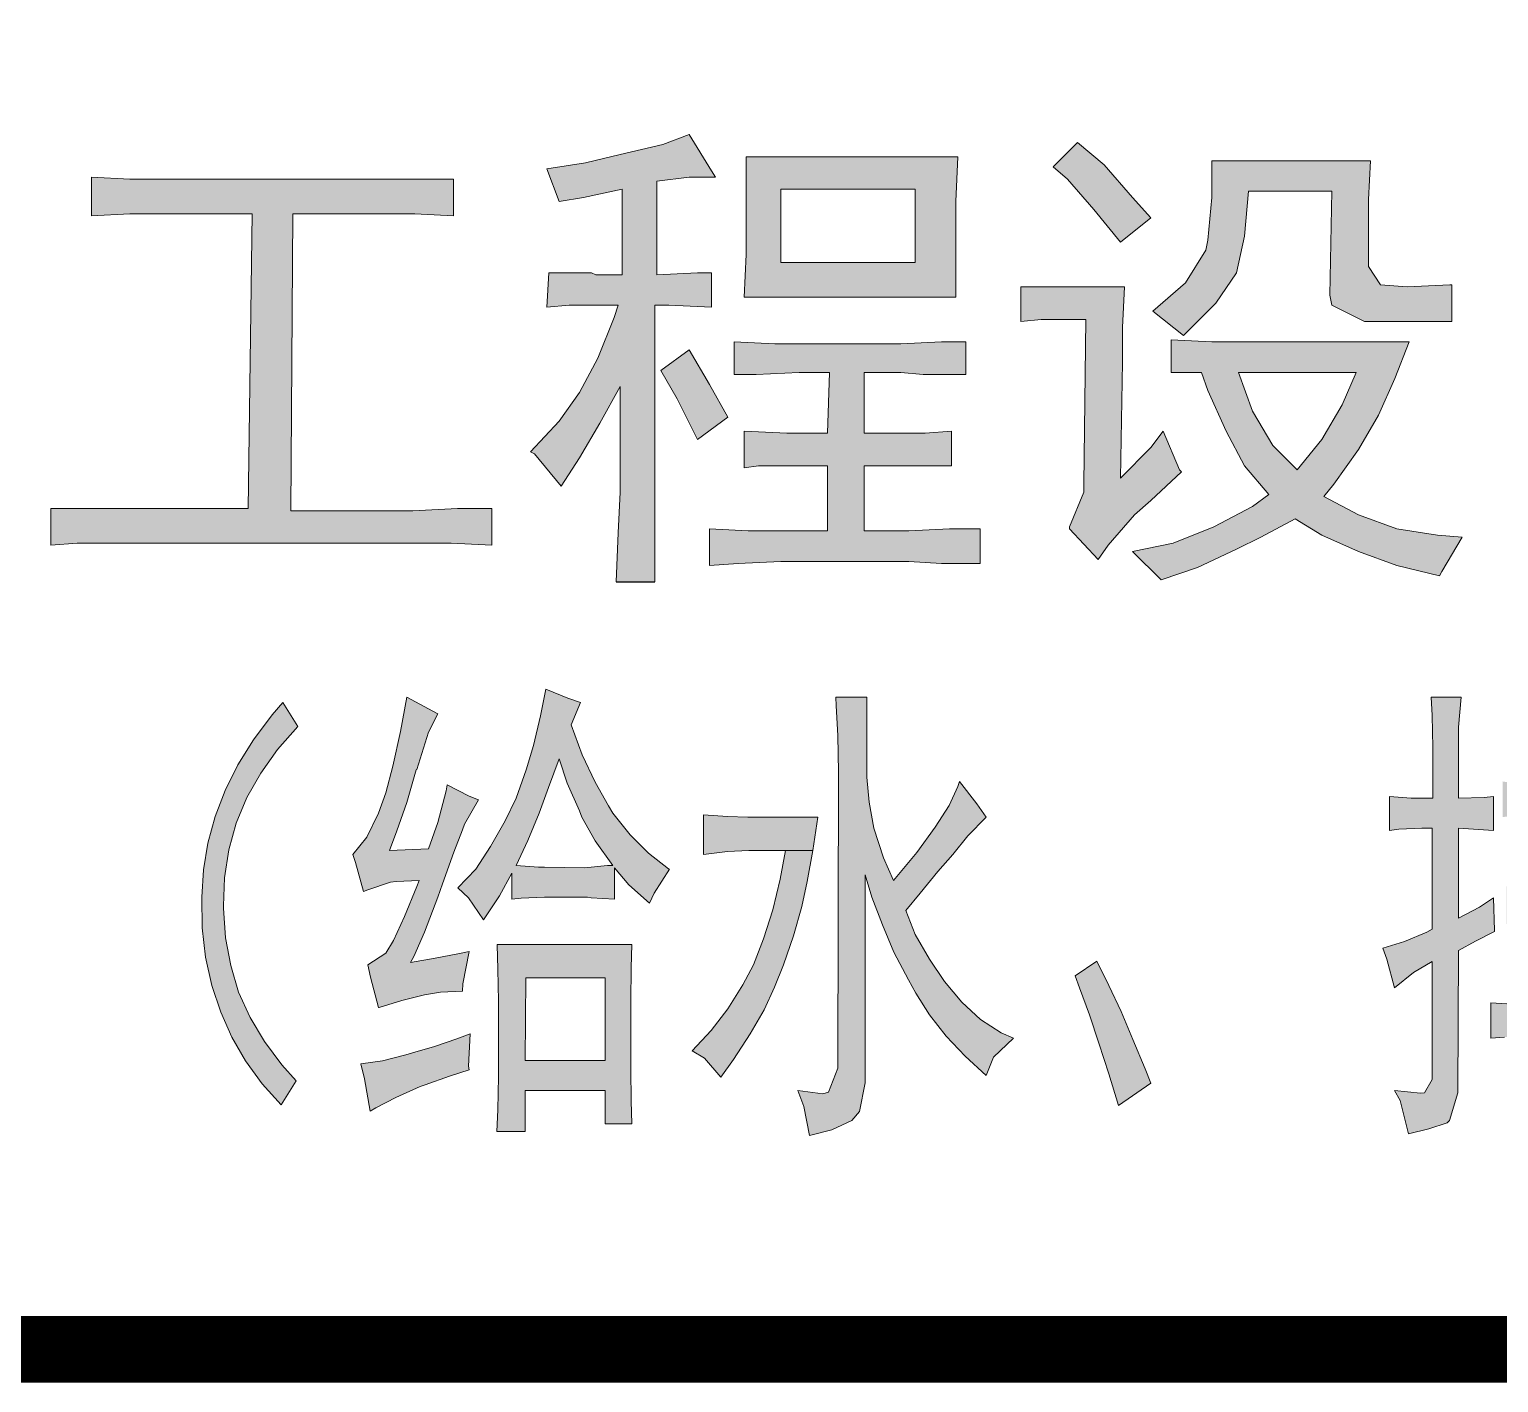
# Model space of a CAD drawing. Extents: x 36524853 to 36525459, y 2743936 to 2747542.
# Drawn here: x 36525161.74 to 36525167.25, y 2745775.31 to 2745780.38 of the extents above; entities that cross this region are included whole.
import ezdxf

# ---------------------------------------------------------------- set-up
doc = ezdxf.new("R2010")
doc.units = 0
doc.header["$LTSCALE"] = 1000
doc.header["$MEASUREMENT"] = 0
for name, color, linetype in [('A0-12 图框-中粗线', 41, 'Continuous'), ('A0-13 图框-细线', 7, 'Continuous'), ('A0-24 图框-填充', 7, 'Continuous')]:
    doc.layers.add(name, color=color, linetype=linetype)

# ---------------------------------------------------------------- blocks, each defined once
blk = doc.blocks.new('LOGO资质4')
at = {"layer": 'A0-24 图框-填充'}
h = blk.add_hatch(color=256, dxfattribs=at)
h.dxf.hatch_style = 1
h.paths.add_polyline_path([(3210.5, 788.7), (3210.5, 805.5), (3210.5, 837.5), (3210.5, 860.4), (3212, 893.9), (3053.4, 893.9), (3053.4, 869.5), (3053.4, 840.6), (3053.4, 820.7), (3051.9, 788.7)])
h.paths.add_polyline_path([(3079.3, 814.6), (3079.3, 869.5), (3180, 869.5), (3180, 814.6)], flags=16)
h.paths.add_polyline_path([(3141.9, 732.3), (3169.3, 732.3), (3186.1, 730.8), (3218.1, 730.8), (3218.1, 755.2), (3199.8, 755.2), (3169.3, 753.7), (3093.1, 753.7), (3074.8, 753.7), (3044.3, 755.2), (3044.3, 730.8), (3061, 730.8), (3093.1, 732.3), (3115.9, 732.3), (3114.4, 686.6), (3094.6, 686.6), (3083.9, 686.6), (3051.9, 688.1), (3051.9, 660.7), (3062.6, 662.2), (3094.6, 662.2), (3114.4, 662.2), (3114.4, 613.4), (3080.9, 613.4), (3054.9, 613.4), (3026, 614.9), (3026, 587.5), (3047.3, 589), (3079.3, 590.5), (3175.4, 590.5), (3199.8, 589), (3228.8, 589), (3228.8, 614.9), (3205.9, 614.9), (3175.4, 613.4), (3141.9, 613.4), (3141.9, 662.2), (3161.7, 662.2), (3172.3, 662.2), (3207.4, 662.2), (3207.4, 688.1), (3187.6, 686.6), (3157.1, 686.6), (3141.9, 686.6)])
h.paths.add_polyline_path([(2984.8, 782.6), (2995.5, 782.6), (3027.5, 781.1), (3027.5, 807), (3016.8, 807), (2986.3, 805.5), (2986.3, 875.6), (3010.7, 878.7), (3030.5, 878.7), (3027.5, 883.3), (3010.7, 910.7), (2990.9, 903.1), (2958.9, 895.5), (2933, 889.4), (2904, 884.8), (2913.1, 860.4), (2931.4, 863.4), (2960.4, 869.5), (2960.4, 805.5), (2940.6, 805.5), (2937.5, 807), (2905.5, 807), (2904, 781.1), (2920.8, 782.6), (2957.4, 782.6), (2954.3, 773.5), (2942.1, 743), (2928.4, 717.1), (2913.1, 695.7), (2891.8, 672.8), (2894.8, 671.3), (2914.7, 646.9), (2928.4, 668.3), (2943.6, 694.2), (2958.9, 721.6), (2958.9, 657.6), (2958.9, 642.4), (2957.4, 611.9), (2955.8, 575.3), (2984.8, 575.3), (2984.8, 601.2), (2984.8, 633.2), (2984.8, 659.1)])
h.paths.add_polyline_path([(3026, 723.2), (3010.7, 749.1), (2989.4, 733.8), (3001.6, 712.5), (3016.8, 682), (3039.7, 698.8)])
h = blk.add_hatch(color=256, dxfattribs=at)
h.dxf.hatch_style = 1
h.paths.add_polyline_path([(3527.6, 700.3), (3539.8, 727.7), (3550.5, 755.2), (3422.4, 755.2), (3402.6, 755.2), (3372.1, 756.7), (3372.1, 732.3), (3394.9, 732.3), (3399.5, 718.6), (3413.2, 688.1), (3427, 662.2), (3445.3, 640.8), (3433.1, 631.7), (3404.1, 616.4), (3373.6, 604.2), (3343.1, 598.1), (3364.5, 576.8), (3391.9, 585.9), (3420.9, 599.7), (3439.2, 608.8), (3465.1, 622.5), (3484.9, 610.3), (3512.4, 598.1), (3541.3, 587.5), (3573.3, 579.8), (3574.9, 582.9), (3590.1, 608.8), (3571.8, 610.3), (3541.3, 614.9), (3512.4, 625.6), (3486.4, 639.3), (3494.1, 648.5), (3512.4, 674.4)])
h.paths.add_polyline_path([(3484.9, 682), (3466.6, 659.1), (3448.3, 677.4), (3433.1, 703.3), (3422.4, 732.3), (3510.8, 732.3), (3500.2, 707.9)], flags=16)
h.paths.add_polyline_path([(3582.5, 797.9), (3581, 797.9), (3548.9, 796.3), (3529.1, 797.9), (3520, 811.6), (3520, 848.2), (3520, 861.9), (3521.5, 890.9), (3402.6, 890.9), (3402.6, 863.4), (3399.5, 831.4), (3398, 823.8), (3382.8, 799.4), (3358.4, 778.1), (3381.2, 759.8), (3405.6, 784.2), (3420.9, 807), (3427, 834.5), (3430, 868), (3492.5, 868), (3491, 790.2), (3492.5, 782.6), (3516.9, 770.4), (3582.5, 770.4)])
h.paths.add_polyline_path([(3343.1, 863.4), (3321.8, 887.8), (3301.9, 904.6), (3283.6, 886.3), (3294.3, 877.2), (3314.1, 854.3), (3334, 829.9), (3356.8, 848.2)])
h.paths.add_polyline_path([(3337, 796.3), (3297.4, 796.3), (3289.7, 796.3), (3259.3, 796.3), (3259.3, 770.4), (3274.5, 772), (3308, 772), (3306.5, 648.5), (3306.5, 642.4), (3295.8, 616.4), (3295.8, 614.9), (3317.2, 592), (3324.8, 602.7), (3344.6, 625.6), (3356.8, 636.3), (3379.7, 657.6), (3378.2, 659.1), (3366, 688.1), (3356.8, 675.9), (3334, 653), (3335.5, 739.9), (3335.5, 765.9)])
h = blk.add_hatch(color=256, dxfattribs=at)
h.dxf.hatch_style = 1
h.paths.add_polyline_path([(2804.9, 604.2), (2832.3, 604.2), (2862.8, 602.7), (2862.8, 630.2), (2836.9, 630.2), (2803.4, 628.6), (2711.9, 628.6), (2713.4, 851.2), (2771.3, 851.2), (2804.9, 851.2), (2833.9, 849.7), (2833.9, 877.2), (2804.9, 877.2), (2772.9, 877.2), (2626.5, 877.2), (2625, 877.2), (2591.4, 877.2), (2562.5, 878.7), (2562.5, 849.7), (2591.4, 851.2), (2626.5, 851.2), (2682.9, 851.2), (2679.9, 630.2), (2586.9, 630.2), (2560.9, 630.2), (2532, 630.2), (2532, 602.7), (2551.8, 604.2), (2585.3, 604.2)])
h = blk.add_hatch(color=256, dxfattribs=at)
h.dxf.hatch_style = 1
h.paths.add_polyline_path([(2672.7, 267.7), (2666.9, 287.7), (2663.1, 308.5), (2661.5, 330.6), (2661.5, 332.3), (2662.3, 353.5), (2665.6, 374.3), (2671, 394.3), (2679, 413.5), (2689.4, 431.8), (2701.9, 449.7), (2717.3, 466.8), (2706, 484.7), (2698.1, 475.6), (2684, 456.8), (2672.3, 438.1), (2662.7, 418.9), (2655.2, 399.3), (2649.8, 379.3), (2646.5, 359.3), (2645.2, 338.9), (2645.6, 316), (2648.1, 294), (2652.7, 272.7), (2659.4, 252.7), (2667.7, 234), (2678.1, 216.1), (2690.6, 199), (2704.8, 183.2), (2716, 201.1), (2705.2, 213.1), (2692.3, 230.6), (2681.5, 248.6)])
h = blk.add_hatch(color=256, dxfattribs=at)
h.dxf.hatch_style = 1
h.paths.add_polyline_path([(2822.2, 338.9), (2825.6, 348.9), (2834.3, 372.7), (2840.6, 389.3), (2842.2, 393.5), (2852.7, 411.8), (2845.6, 414.7), (2829.3, 423.1), (2828.5, 418.5), (2822.2, 394.8), (2815.2, 375.2), (2786, 373.9), (2791.4, 388.5), (2798.9, 409.8), (2806, 434.3), (2806.4, 434.7), (2815.2, 462.6), (2822.2, 476.4), (2815.2, 480.1), (2798.9, 488.9), (2794.3, 463.1), (2788.5, 437.2), (2783.1, 417.2), (2777.7, 401.8), (2768.9, 383.9), (2758.5, 371), (2760.6, 364.8), (2766.4, 343.1), (2769.8, 344.4), (2786.8, 350.2), (2791, 350.6), (2808.1, 351.4), (2806.4, 346.9), (2797.3, 324.4), (2788.9, 306.5), (2783.1, 296.9), (2769.8, 288.1), (2771.8, 279), (2777.7, 256.1), (2778.1, 256.1), (2795.2, 261.5), (2812.3, 265.6), (2824.3, 267.7), (2840.6, 268.5), (2841, 274), (2845.6, 298.1), (2837.2, 296.5), (2820.2, 293.1), (2801.8, 289.8), (2804.3, 294.4), (2812.3, 312.7)])
h.paths.add_polyline_path([(2846.4, 236.5), (2836.4, 232.7), (2819.7, 226.9), (2803.1, 222.3), (2798.1, 220.6), (2780.6, 216.1), (2764.4, 214), (2767.3, 202.7), (2771.4, 178.6), (2775.6, 181.1), (2790.6, 188.6), (2808.9, 196.9), (2812.7, 198.2), (2831, 204.8), (2845.6, 209.4), (2845.2, 212.3)])
h = blk.add_hatch(color=256, dxfattribs=at)
h.dxf.hatch_style = 1
h.paths.add_polyline_path([(2954.7, 361), (2965.5, 348.1), (2980.9, 334.4), (2984.3, 341.9), (2995.9, 359.8), (2995.1, 360.2), (2980.1, 371.8), (2966.4, 385.6), (2953.5, 401.8), (2950.1, 407.3), (2940.1, 425.2), (2930.5, 445.6), (2922.2, 468.1), (2929.3, 484.7), (2919.7, 488.1), (2903.1, 494.7), (2899.3, 474.7), (2893.9, 452.7), (2888.5, 434.3), (2881, 413.1), (2872.6, 396), (2861.8, 376.8), (2850.6, 359.8), (2837.2, 346), (2845.2, 338.5), (2856.4, 321.9), (2868.5, 339.8), (2877.6, 356.9), (2877.6, 337.3), (2884.7, 338.1), (2902.2, 338.9), (2934.3, 338.9), (2937.2, 338.5), (2954.7, 337.3)])
h.paths.add_polyline_path([(2902.2, 361.4), (2897.6, 361.4), (2881, 362.7), (2889.7, 381.4), (2898.1, 401.8), (2905.1, 421), (2913.1, 442.7), (2919.3, 424.3), (2928.5, 403.5), (2930.1, 398.9), (2940.1, 381), (2953.5, 362.7), (2949.3, 362.7), (2932.2, 361)], flags=16)
h = blk.add_hatch(color=256, dxfattribs=at)
h.dxf.hatch_style = 1
h.paths.add_polyline_path([(3142.6, 355.6), (3147.6, 338.9), (3155.5, 318.1), (3164.2, 297.7), (3175.1, 276.9), (3180.5, 266.9), (3190.9, 250.6), (3203.4, 234.8), (3217.5, 219.8), (3233.4, 205.2), (3238.8, 219), (3253.8, 233.1), (3244.6, 237.3), (3229.2, 247.3), (3215, 260.2), (3202.1, 275.6), (3190.9, 292.3), (3180.1, 311), (3173, 328.9), (3183.8, 341.9), (3197.1, 358.1), (3208.4, 371), (3219.6, 384.8), (3233.4, 398.9), (3226.3, 408.9), (3213.4, 425.6), (3212.1, 421.8), (3205.5, 407.7), (3195, 391.4), (3181.3, 372.3), (3163.8, 351.4), (3156.3, 368.5), (3149.2, 390.6), (3145.5, 410.2), (3143.8, 428.9), (3143.8, 451), (3143.8, 463.9), (3143.8, 488.9), (3120.5, 488.9), (3120.9, 482.2), (3122.2, 460.2), (3122.6, 432.7), (3122.2, 211.1), (3122.2, 210.6), (3115.1, 192.7), (3110.9, 191.5), (3092.2, 194), (3096.7, 181.9), (3100.9, 160.2), (3117.6, 164.4), (3132.6, 171.5), (3138.4, 178.2), (3142.6, 199.8)])
h.paths.add_polyline_path([(2966.8, 239), (2966.8, 261), (2967.2, 286), (2967.6, 303.5), (2866.8, 303.5), (2866.8, 303.1), (2867.2, 284.8), (2867.7, 261), (2867.7, 230.6), (2867.7, 204.4), (2867.2, 179.4), (2866.4, 163.2), (2887.6, 163.2), (2887.6, 194), (2947.6, 194), (2947.6, 169), (2967.6, 169), (2967.2, 186.1), (2966.8, 209.8)])
h.paths.add_polyline_path([(2947.6, 216.5), (2887.6, 216.5), (2888.1, 278.5), (2947.6, 278.5)], flags=16)
h.paths.add_polyline_path([(3083, 373.9), (3103.4, 373.9), (3107.2, 398.9), (3054.7, 398.9), (3039.3, 399.3), (3021.4, 400.6), (3021.4, 371), (3039.3, 373.1), (3055.5, 373.9)])
h.paths.add_polyline_path([(3078.8, 352.3), (3073.4, 329.4), (3066.3, 307.7), (3058.8, 288.1), (3050.9, 273.1), (3039.7, 255.2), (3027.2, 239), (3013, 223.6), (3022.2, 218.1), (3034.3, 204), (3043.8, 217.3), (3056.3, 236.5), (3066.8, 254.4), (3074.7, 271.5), (3081.3, 288.1), (3088.8, 309.8), (3095.1, 331.9), (3099.2, 350.6), (3103.4, 373.9), (3083, 373.9)])
h = blk.add_hatch(color=256, dxfattribs=at)
h.dxf.hatch_style = 1
h.paths.add_polyline_path([(3600.3, 306), (3614.5, 313.1), (3614.5, 313.9), (3613.7, 338.5), (3603.2, 331.4), (3587.4, 323.1), (3587.4, 390.6), (3594.9, 390.2), (3613.7, 388.9), (3613.7, 414.3), (3606.6, 413.5), (3587.4, 413.1), (3587.4, 451), (3587.4, 466.4), (3589.5, 488.9), (3567, 488.9), (3567.8, 475.1), (3568.3, 451), (3568.3, 413.1), (3559.9, 413.1), (3552, 413.1), (3535.8, 414.3), (3535.8, 388.9), (3542.8, 389.8), (3559.9, 390.6), (3567.8, 390.6), (3567.8, 314.8), (3563.7, 312.7), (3547, 305.6), (3530.8, 300.6), (3533.7, 292.3), (3539.5, 271), (3553.7, 282.3), (3567.8, 290.6), (3567.8, 202.3), (3562, 192.3), (3559.1, 191.9), (3539.5, 194), (3543.7, 186.5), (3549.9, 161.5), (3565.3, 165.2), (3579.1, 169.8), (3580.8, 171.5), (3587, 192.3), (3587.4, 299)])
h.paths.add_polyline_path([(3679.1, 436.8), (3679.1, 439.7), (3679.5, 466), (3680.3, 487.2), (3659.1, 487.2), (3659.9, 471.4), (3659.9, 442.2), (3659.9, 422.7), (3653.2, 422.7), (3633.7, 423.5), (3620.7, 425.6), (3620.7, 398.9), (3623.2, 399.3), (3638.2, 400.2), (3659.9, 400.2), (3659.9, 345.6), (3657.4, 345.6), (3636.2, 346), (3623.7, 346.9), (3623.7, 318.9), (3624.9, 318.9), (3638.7, 321), (3659.9, 321.4), (3659.9, 258.5), (3641.6, 258.5), (3623.7, 259), (3611.6, 259.8), (3611.6, 233.1), (3622, 234), (3639.1, 234.4), (3659.9, 234.4), (3659.9, 213.6), (3659.9, 212.7), (3659.5, 191.5), (3659.1, 164.4), (3679.1, 164.4)])
h.paths.add_polyline_path([(3761.9, 346.9), (3759.9, 346.4), (3744.9, 345.6), (3724.9, 345.6), (3724.9, 400.2), (3744.9, 400.2), (3749.4, 400.2), (3768.2, 398.9), (3768.2, 425.6), (3761.1, 424.3), (3744.5, 423.1), (3724.9, 422.7), (3724.9, 439.7), (3724.9, 464.3), (3725.7, 486), (3704.5, 486), (3705.3, 467.2), (3705.7, 439.7), (3705.3, 164.4), (3725.7, 164.4), (3725.7, 166.1), (3724.9, 196.1), (3724.5, 213.6), (3724.5, 234.4), (3739.5, 234.4), (3757.8, 234), (3770.3, 233.1), (3770.3, 259.8), (3761.5, 259), (3744.9, 258.5), (3724.5, 258.5), (3724.5, 321.4), (3728.2, 321.4), (3747.4, 321), (3761.9, 320.2)])
h = blk.add_hatch(color=256, dxfattribs=at)
h.dxf.hatch_style = 1
h.paths.add_polyline_path([(3343.3, 232.3), (3334.6, 253.1), (3325.4, 272.7), (3316.3, 291), (3300, 279.8), (3303.3, 271), (3310.8, 250.6), (3317.9, 229.4), (3325.4, 206.5), (3332.5, 182.7), (3356.7, 199.4), (3352.5, 210.2)])
at = {"layer": 'A0-12 图框-中粗线', "const_width": 50, "flags": 128}
blk.add_lwpolyline([(0, 0), (0, 5500), (7000, 5500), (7000, 0)], close=True, dxfattribs=at)
at = {"layer": 'A0-13 图框-细线', "lineweight": 0}
for p, q in [((3010.7, 910.7), (2990.9, 903.1)), ((3027.5, 883.3), (3010.7, 910.7)), ((3301.9, 904.6), (3283.6, 886.3)), ((3321.8, 887.8), (3301.9, 904.6)), ((2958.9, 895.5), (2933, 889.4)), ((2990.9, 903.1), (2958.9, 895.5)), ((3212, 893.9), (3053.4, 893.9)), ((3053.4, 893.9), (3053.4, 869.5)), ((3210.5, 860.4), (3212, 893.9)), ((2933, 889.4), (2904, 884.8)), ((2904, 884.8), (2913.1, 860.4)), ((3030.5, 878.7), (3027.5, 883.3)), ((3283.6, 886.3), (3294.3, 877.2)), ((3343.1, 863.4), (3321.8, 887.8)), ((3521.5, 890.9), (3402.6, 890.9)), ((3402.6, 890.9), (3402.6, 863.4)), ((3520, 861.9), (3521.5, 890.9)), ((2562.5, 878.7), (2562.5, 849.7)), ((2591.4, 877.2), (2562.5, 878.7)), ((2625, 877.2), (2591.4, 877.2)), ((2626.5, 877.2), (2625, 877.2)), ((2772.9, 877.2), (2626.5, 877.2)), ((2804.9, 877.2), (2772.9, 877.2)), ((2833.9, 877.2), (2804.9, 877.2)), ((2833.9, 849.7), (2833.9, 877.2)), ((2986.3, 875.6), (3010.7, 878.7)), ((2986.3, 805.5), (2986.3, 875.6)), ((3010.7, 878.7), (3030.5, 878.7)), ((3294.3, 877.2), (3314.1, 854.3)), ((2913.1, 860.4), (2931.4, 863.4)), ((2931.4, 863.4), (2960.4, 869.5)), ((2960.4, 869.5), (2960.4, 805.5)), ((3053.4, 869.5), (3053.4, 840.6)), ((3079.3, 814.6), (3079.3, 869.5)), ((3079.3, 869.5), (3180, 869.5)), ((3180, 869.5), (3180, 814.6)), ((3210.5, 837.5), (3210.5, 860.4)), ((3356.8, 848.2), (3343.1, 863.4)), ((3402.6, 863.4), (3399.5, 831.4)), ((3427, 834.5), (3430, 868)), ((3430, 868), (3492.5, 868)), ((3492.5, 868), (3491, 790.2)), ((3520, 848.2), (3520, 861.9)), ((2562.5, 849.7), (2591.4, 851.2)), ((2562.5, 849.7), (2562.5, 849.7)), ((2591.4, 851.2), (2626.5, 851.2)), ((2626.5, 851.2), (2682.9, 851.2)), ((2682.9, 851.2), (2679.9, 630.2)), ((2711.9, 628.6), (2713.4, 851.2)), ((2713.4, 851.2), (2771.3, 851.2)), ((2771.3, 851.2), (2804.9, 851.2)), ((2804.9, 851.2), (2833.9, 849.7)), ((3314.1, 854.3), (3334, 829.9)), ((3053.4, 840.6), (3053.4, 820.7)), ((3210.5, 805.5), (3210.5, 837.5)), ((3334, 829.9), (3356.8, 848.2)), ((3520, 811.6), (3520, 848.2)), ((3399.5, 831.4), (3398, 823.8)), ((3420.9, 807), (3427, 834.5)), ((3053.4, 820.7), (3051.9, 788.7)), ((3398, 823.8), (3382.8, 799.4)), ((2905.5, 807), (2904, 781.1)), ((2937.5, 807), (2905.5, 807)), ((2940.6, 805.5), (2937.5, 807)), ((2960.4, 805.5), (2940.6, 805.5)), ((3016.8, 807), (2986.3, 805.5)), ((3027.5, 807), (3016.8, 807)), ((3027.5, 781.1), (3027.5, 807)), ((3180, 814.6), (3079.3, 814.6)), ((3210.5, 788.7), (3210.5, 805.5)), ((3405.6, 784.2), (3420.9, 807)), ((3420.9, 807), (3420.9, 807)), ((3529.1, 797.9), (3520, 811.6)), ((3259.3, 796.3), (3259.3, 770.4)), ((3289.7, 796.3), (3259.3, 796.3)), ((3297.4, 796.3), (3289.7, 796.3)), ((3337, 796.3), (3297.4, 796.3)), ((3335.5, 765.9), (3337, 796.3)), ((3382.8, 799.4), (3358.4, 778.1)), ((3548.9, 796.3), (3529.1, 797.9)), ((3581, 797.9), (3548.9, 796.3)), ((3582.5, 797.9), (3581, 797.9)), ((3582.5, 770.4), (3582.5, 797.9)), ((2904, 781.1), (2920.8, 782.6)), ((2920.8, 782.6), (2957.4, 782.6)), ((2957.4, 782.6), (2954.3, 773.5)), ((2984.8, 782.6), (2995.5, 782.6)), ((2984.8, 659.1), (2984.8, 782.6)), ((2995.5, 782.6), (3027.5, 781.1)), ((3051.9, 788.7), (3210.5, 788.7)), ((3381.2, 759.8), (3405.6, 784.2)), ((3491, 790.2), (3492.5, 782.6)), ((3492.5, 782.6), (3516.9, 770.4)), ((2954.3, 773.5), (2942.1, 743)), ((3259.3, 770.4), (3274.5, 772)), ((3274.5, 772), (3308, 772)), ((3308, 772), (3306.5, 648.5)), ((3358.4, 778.1), (3381.2, 759.8)), ((3335.5, 739.9), (3335.5, 765.9)), ((3516.9, 770.4), (3582.5, 770.4)), ((3010.7, 749.1), (2989.4, 733.8)), ((3026, 723.2), (3010.7, 749.1)), ((3044.3, 755.2), (3044.3, 730.8)), ((3074.8, 753.7), (3044.3, 755.2)), ((3093.1, 753.7), (3074.8, 753.7)), ((3169.3, 753.7), (3093.1, 753.7)), ((3199.8, 755.2), (3169.3, 753.7)), ((3218.1, 755.2), (3199.8, 755.2)), ((3218.1, 730.8), (3218.1, 755.2)), ((3372.1, 756.7), (3372.1, 732.3)), ((3402.6, 755.2), (3372.1, 756.7)), ((3422.4, 755.2), (3402.6, 755.2)), ((3550.5, 755.2), (3422.4, 755.2)), ((3539.8, 727.7), (3550.5, 755.2)), ((2942.1, 743), (2928.4, 717.1)), ((3334, 653), (3335.5, 739.9)), ((2989.4, 733.8), (3001.6, 712.5)), ((3044.3, 730.8), (3061, 730.8)), ((3061, 730.8), (3093.1, 732.3)), ((3093.1, 732.3), (3115.9, 732.3)), ((3115.9, 732.3), (3114.4, 686.6)), ((3141.9, 686.6), (3141.9, 732.3)), ((3141.9, 732.3), (3169.3, 732.3)), ((3169.3, 732.3), (3186.1, 730.8)), ((3186.1, 730.8), (3218.1, 730.8)), ((3372.1, 732.3), (3394.9, 732.3)), ((3394.9, 732.3), (3399.5, 718.6)), ((3433.1, 703.3), (3422.4, 732.3)), ((3422.4, 732.3), (3510.8, 732.3)), ((3510.8, 732.3), (3500.2, 707.9)), ((3527.6, 700.3), (3539.8, 727.7)), ((2928.4, 717.1), (2913.1, 695.7)), ((2943.6, 694.2), (2958.9, 721.6)), ((2958.9, 721.6), (2958.9, 657.6)), ((3039.7, 698.8), (3026, 723.2)), ((3399.5, 718.6), (3413.2, 688.1)), ((3001.6, 712.5), (3016.8, 682)), ((3500.2, 707.9), (3484.9, 682)), ((2913.1, 695.7), (2891.8, 672.8)), ((2928.4, 668.3), (2943.6, 694.2)), ((3016.8, 682), (3039.7, 698.8)), ((3448.3, 677.4), (3433.1, 703.3)), ((3512.4, 674.4), (3527.6, 700.3)), ((3051.9, 688.1), (3051.9, 660.7)), ((3083.9, 686.6), (3051.9, 688.1)), ((3094.6, 686.6), (3083.9, 686.6)), ((3114.4, 686.6), (3094.6, 686.6)), ((3157.1, 686.6), (3141.9, 686.6)), ((3187.6, 686.6), (3157.1, 686.6)), ((3207.4, 688.1), (3187.6, 686.6)), ((3207.4, 662.2), (3207.4, 688.1)), ((3366, 688.1), (3356.8, 675.9)), ((3378.2, 659.1), (3366, 688.1)), ((3413.2, 688.1), (3427, 662.2)), ((2891.8, 672.8), (2894.8, 671.3)), ((3356.8, 675.9), (3334, 653)), ((3466.6, 659.1), (3448.3, 677.4)), ((3484.9, 682), (3466.6, 659.1)), ((3494.1, 648.5), (3512.4, 674.4)), ((2894.8, 671.3), (2914.7, 646.9)), ((2914.7, 646.9), (2928.4, 668.3)), ((3051.9, 660.7), (3062.6, 662.2)), ((3062.6, 662.2), (3094.6, 662.2)), ((3094.6, 662.2), (3114.4, 662.2)), ((3114.4, 662.2), (3114.4, 613.4)), ((3141.9, 662.2), (3161.7, 662.2)), ((3141.9, 613.4), (3141.9, 662.2)), ((3161.7, 662.2), (3172.3, 662.2)), ((3172.3, 662.2), (3207.4, 662.2)), ((3427, 662.2), (3445.3, 640.8)), ((2958.9, 657.6), (2958.9, 642.4)), ((2984.8, 633.2), (2984.8, 659.1)), ((3356.8, 636.3), (3379.7, 657.6)), ((3379.7, 657.6), (3378.2, 659.1)), ((2958.9, 642.4), (2957.4, 611.9)), ((3306.5, 642.4), (3295.8, 616.4)), ((3306.5, 648.5), (3306.5, 642.4)), ((3445.3, 640.8), (3433.1, 631.7)), ((3486.4, 639.3), (3494.1, 648.5)), ((3512.4, 625.6), (3486.4, 639.3)), ((2560.9, 630.2), (2532, 630.2)), ((2532, 630.2), (2532, 602.7)), ((2586.9, 630.2), (2560.9, 630.2)), ((2679.9, 630.2), (2586.9, 630.2)), ((2803.4, 628.6), (2711.9, 628.6)), ((2836.9, 630.2), (2803.4, 628.6)), ((2862.8, 630.2), (2836.9, 630.2)), ((2862.8, 602.7), (2862.8, 630.2)), ((2984.8, 601.2), (2984.8, 633.2)), ((3344.6, 625.6), (3356.8, 636.3)), ((3433.1, 631.7), (3404.1, 616.4)), ((3324.8, 602.7), (3344.6, 625.6)), ((3439.2, 608.8), (3465.1, 622.5)), ((3465.1, 622.5), (3484.9, 610.3)), ((3541.3, 614.9), (3512.4, 625.6)), ((2957.4, 611.9), (2955.8, 575.3)), ((3026, 614.9), (3026, 587.5)), ((3054.9, 613.4), (3026, 614.9)), ((3080.9, 613.4), (3054.9, 613.4)), ((3114.4, 613.4), (3080.9, 613.4)), ((3175.4, 613.4), (3141.9, 613.4)), ((3205.9, 614.9), (3175.4, 613.4)), ((3228.8, 614.9), (3205.9, 614.9)), ((3228.8, 589), (3228.8, 614.9)), ((3295.8, 616.4), (3295.8, 614.9)), ((3295.8, 614.9), (3317.2, 592)), ((3404.1, 616.4), (3373.6, 604.2)), ((3420.9, 599.7), (3439.2, 608.8)), ((3484.9, 610.3), (3512.4, 598.1)), ((3571.8, 610.3), (3541.3, 614.9)), ((3590.1, 608.8), (3571.8, 610.3)), ((3574.9, 582.9), (3590.1, 608.8)), ((2532, 602.7), (2551.8, 604.2)), ((2551.8, 604.2), (2585.3, 604.2)), ((2585.3, 604.2), (2804.9, 604.2)), ((2804.9, 604.2), (2832.3, 604.2)), ((2832.3, 604.2), (2862.8, 602.7)), ((2984.8, 575.3), (2984.8, 601.2)), ((3317.2, 592), (3324.8, 602.7)), ((3373.6, 604.2), (3343.1, 598.1)), ((3343.1, 598.1), (3364.5, 576.8)), ((3391.9, 585.9), (3420.9, 599.7)), ((3512.4, 598.1), (3541.3, 587.5)), ((3026, 587.5), (3047.3, 589)), ((3047.3, 589), (3079.3, 590.5)), ((3079.3, 590.5), (3175.4, 590.5)), ((3175.4, 590.5), (3199.8, 589)), ((3199.8, 589), (3228.8, 589)), ((3364.5, 576.8), (3391.9, 585.9)), ((3541.3, 587.5), (3573.3, 579.8)), ((3573.3, 579.8), (3574.9, 582.9))]:
    blk.add_line(p, q, dxfattribs=at)
at = {"layer": 'A0-13 图框-细线', "color": 7, "lineweight": 0}
for p, q in [((2706, 484.7), (2698.1, 475.6)), ((2717.3, 466.8), (2706, 484.7)), ((2798.9, 488.9), (2794.3, 463.1)), ((2815.2, 480.1), (2798.9, 488.9)), ((2903.1, 494.7), (2899.3, 474.7)), ((2919.7, 488.1), (2903.1, 494.7)), ((2929.3, 484.7), (2919.7, 488.1)), ((2922.2, 468.1), (2929.3, 484.7)), ((3143.8, 488.9), (3120.5, 488.9)), ((3120.5, 488.9), (3120.9, 482.2)), ((3143.8, 463.9), (3143.8, 488.9)), ((3589.5, 488.9), (3567, 488.9)), ((3567, 488.9), (3567.8, 475.1)), ((3587.4, 466.4), (3589.5, 488.9)), ((2698.1, 475.6), (2684, 456.8)), ((2822.2, 476.4), (2815.2, 480.1)), ((2815.2, 462.6), (2822.2, 476.4)), ((2899.3, 474.7), (2893.9, 452.7)), ((3120.9, 482.2), (3122.2, 460.2)), ((3567.8, 475.1), (3568.3, 451)), ((2701.9, 449.7), (2717.3, 466.8)), ((2794.3, 463.1), (2788.5, 437.2)), ((2930.5, 445.6), (2922.2, 468.1)), ((3143.8, 451), (3143.8, 463.9)), ((3587.4, 451), (3587.4, 466.4)), ((2684, 456.8), (2672.3, 438.1)), ((2806.4, 434.7), (2815.2, 462.6)), ((2893.9, 452.7), (2888.5, 434.3)), ((3122.2, 460.2), (3122.6, 432.7)), ((2689.4, 431.8), (2701.9, 449.7)), ((2905.1, 421), (2913.1, 442.7)), ((2913.1, 442.7), (2919.3, 424.3)), ((2940.1, 425.2), (2930.5, 445.6)), ((3143.8, 428.9), (3143.8, 451)), ((3568.3, 451), (3568.3, 413.1)), ((3587.4, 413.1), (3587.4, 451)), ((2672.3, 438.1), (2662.7, 418.9)), ((2679, 413.5), (2689.4, 431.8)), ((2788.5, 437.2), (2783.1, 417.2)), ((2798.9, 409.8), (2806, 434.3)), ((2806, 434.3), (2806.4, 434.7)), ((2888.5, 434.3), (2881, 413.1)), ((3122.6, 432.7), (3122.2, 211.1)), ((2662.7, 418.9), (2655.2, 399.3)), ((2829.3, 423.1), (2828.5, 418.5)), ((2845.6, 414.7), (2829.3, 423.1)), ((2898.1, 401.8), (2905.1, 421)), ((2919.3, 424.3), (2928.5, 403.5)), ((2950.1, 407.3), (2940.1, 425.2)), ((3145.5, 410.2), (3143.8, 428.9)), ((3212.1, 421.8), (3205.5, 407.7)), ((3213.4, 425.6), (3212.1, 421.8)), ((3226.3, 408.9), (3213.4, 425.6)), ((2671, 394.3), (2679, 413.5)), ((2783.1, 417.2), (2777.7, 401.8)), ((2791.4, 388.5), (2798.9, 409.8)), ((2828.5, 418.5), (2822.2, 394.8)), ((2842.2, 393.5), (2852.7, 411.8)), ((2852.7, 411.8), (2845.6, 414.7)), ((2881, 413.1), (2872.6, 396)), ((3149.2, 390.6), (3145.5, 410.2)), ((3205.5, 407.7), (3195, 391.4)), ((3233.4, 398.9), (3226.3, 408.9)), ((3535.8, 414.3), (3535.8, 388.9)), ((3552, 413.1), (3535.8, 414.3)), ((3559.9, 413.1), (3552, 413.1)), ((3568.3, 413.1), (3559.9, 413.1)), ((3606.6, 413.5), (3587.4, 413.1)), ((3613.7, 414.3), (3606.6, 413.5)), ((3613.7, 388.9), (3613.7, 414.3)), ((2655.2, 399.3), (2649.8, 379.3)), ((2777.7, 401.8), (2768.9, 383.9)), ((2889.7, 381.4), (2898.1, 401.8)), ((2928.5, 403.5), (2930.1, 398.9)), ((2930.1, 398.9), (2940.1, 381)), ((2953.5, 401.8), (2950.1, 407.3)), ((2966.4, 385.6), (2953.5, 401.8)), ((3021.4, 400.6), (3021.4, 371)), ((3039.3, 399.3), (3021.4, 400.6)), ((3054.7, 398.9), (3039.3, 399.3)), ((3107.2, 398.9), (3054.7, 398.9)), ((3103.4, 373.9), (3107.2, 398.9)), ((3219.6, 384.8), (3233.4, 398.9)), ((2665.6, 374.3), (2671, 394.3)), ((2786, 373.9), (2791.4, 388.5)), ((2822.2, 394.8), (2815.2, 375.2)), ((2834.3, 372.7), (2840.6, 389.3)), ((2840.6, 389.3), (2842.2, 393.5)), ((2872.6, 396), (2861.8, 376.8)), ((2980.1, 371.8), (2966.4, 385.6)), ((3156.3, 368.5), (3149.2, 390.6)), ((3195, 391.4), (3181.3, 372.3)), ((3535.8, 388.9), (3542.8, 389.8)), ((3542.8, 389.8), (3559.9, 390.6)), ((3559.9, 390.6), (3567.8, 390.6)), ((3567.8, 390.6), (3567.8, 314.8)), ((3587.4, 390.6), (3594.9, 390.2)), ((3587.4, 323.1), (3587.4, 390.6)), ((3594.9, 390.2), (3613.7, 388.9)), ((2649.8, 379.3), (2646.5, 359.3)), ((2768.9, 383.9), (2758.5, 371)), ((2815.2, 375.2), (2786, 373.9)), ((2861.8, 376.8), (2850.6, 359.8)), ((2881, 362.7), (2889.7, 381.4)), ((2940.1, 381), (2953.5, 362.7)), ((3208.4, 371), (3219.6, 384.8)), ((2662.3, 353.5), (2665.6, 374.3)), ((2758.5, 371), (2760.6, 364.8)), ((2760.6, 364.8), (2766.4, 343.1)), ((2825.6, 348.9), (2834.3, 372.7)), ((2995.1, 360.2), (2980.1, 371.8)), ((3021.4, 371), (3039.3, 373.1)), ((3039.3, 373.1), (3055.5, 373.9)), ((3055.5, 373.9), (3083, 373.9)), ((3083, 373.9), (3078.8, 352.3)), ((3083, 373.9), (3103.4, 373.9)), ((3103.4, 373.9), (3083, 373.9)), ((3099.2, 350.6), (3103.4, 373.9)), ((3163.8, 351.4), (3156.3, 368.5)), ((3181.3, 372.3), (3163.8, 351.4)), ((3197.1, 358.1), (3208.4, 371)), ((2646.5, 359.3), (2645.2, 338.9)), ((2661.5, 332.3), (2662.3, 353.5)), ((2850.6, 359.8), (2837.2, 346)), ((2868.5, 339.8), (2877.6, 356.9)), ((2877.6, 356.9), (2877.6, 337.3)), ((2897.6, 361.4), (2881, 362.7)), ((2902.2, 361.4), (2897.6, 361.4)), ((2932.2, 361), (2902.2, 361.4)), ((2949.3, 362.7), (2932.2, 361)), ((2953.5, 362.7), (2949.3, 362.7)), ((2954.7, 337.3), (2954.7, 361)), ((2954.7, 361), (2965.5, 348.1)), ((2984.3, 341.9), (2995.9, 359.8)), ((2995.9, 359.8), (2995.1, 360.2)), ((3142.6, 199.8), (3142.6, 355.6)), ((3142.6, 355.6), (3147.6, 338.9)), ((3183.8, 341.9), (3197.1, 358.1)), ((2766.4, 343.1), (2769.8, 344.4)), ((2769.8, 344.4), (2786.8, 350.2)), ((2786.8, 350.2), (2791, 350.6)), ((2791, 350.6), (2808.1, 351.4)), ((2806.4, 346.9), (2797.3, 324.4)), ((2808.1, 351.4), (2806.4, 346.9)), ((2822.2, 338.9), (2825.6, 348.9)), ((2837.2, 346), (2845.2, 338.5)), ((2965.5, 348.1), (2980.9, 334.4)), ((2980.9, 334.4), (2984.3, 341.9)), ((3078.8, 352.3), (3073.4, 329.4)), ((3095.1, 331.9), (3099.2, 350.6)), ((3173, 328.9), (3183.8, 341.9)), ((2645.2, 338.9), (2645.6, 316)), ((2661.5, 330.6), (2661.5, 332.3)), ((2663.1, 308.5), (2661.5, 330.6)), ((2812.3, 312.7), (2822.2, 338.9)), ((2845.2, 338.5), (2856.4, 321.9)), ((2856.4, 321.9), (2868.5, 339.8)), ((2877.6, 337.3), (2884.7, 338.1)), ((2884.7, 338.1), (2902.2, 338.9)), ((2902.2, 338.9), (2934.3, 338.9)), ((2934.3, 338.9), (2937.2, 338.5)), ((2937.2, 338.5), (2954.7, 337.3)), ((3088.8, 309.8), (3095.1, 331.9)), ((3147.6, 338.9), (3155.5, 318.1)), ((3603.2, 331.4), (3587.4, 323.1)), ((3613.7, 338.5), (3603.2, 331.4)), ((3614.5, 313.9), (3613.7, 338.5)), ((2797.3, 324.4), (2788.9, 306.5)), ((3073.4, 329.4), (3066.3, 307.7)), ((3180.1, 311), (3173, 328.9)), ((2645.6, 316), (2648.1, 294)), ((2666.9, 287.7), (2663.1, 308.5)), ((2804.3, 294.4), (2812.3, 312.7)), ((3081.3, 288.1), (3088.8, 309.8)), ((3155.5, 318.1), (3164.2, 297.7)), ((3190.9, 292.3), (3180.1, 311)), ((3563.7, 312.7), (3547, 305.6)), ((3567.8, 314.8), (3563.7, 312.7)), ((3600.3, 306), (3614.5, 313.1)), ((3614.5, 313.1), (3614.5, 313.9)), ((2788.9, 306.5), (2783.1, 296.9)), ((2845.6, 298.1), (2837.2, 296.5)), ((2841, 274), (2845.6, 298.1)), ((2967.6, 303.5), (2866.8, 303.5)), ((2866.8, 303.5), (2866.8, 303.1)), ((2866.8, 303.1), (2867.2, 284.8)), ((2967.2, 286), (2967.6, 303.5)), ((3066.3, 307.7), (3058.8, 288.1)), ((3164.2, 297.7), (3175.1, 276.9)), ((3547, 305.6), (3530.8, 300.6)), ((3530.8, 300.6), (3533.7, 292.3)), ((3587, 192.3), (3587.4, 299)), ((3587.4, 299), (3600.3, 306)), ((2648.1, 294), (2652.7, 272.7)), ((2672.7, 267.7), (2666.9, 287.7)), ((2783.1, 296.9), (2769.8, 288.1)), ((2769.8, 288.1), (2771.8, 279)), ((2801.8, 289.8), (2804.3, 294.4)), ((2820.2, 293.1), (2801.8, 289.8)), ((2837.2, 296.5), (2820.2, 293.1)), ((3058.8, 288.1), (3050.9, 273.1)), ((3074.7, 271.5), (3081.3, 288.1)), ((3202.1, 275.6), (3190.9, 292.3)), ((3316.3, 291), (3300, 279.8)), ((3325.4, 272.7), (3316.3, 291)), ((3533.7, 292.3), (3539.5, 271)), ((3553.7, 282.3), (3567.8, 290.6)), ((3567.8, 290.6), (3567.8, 202.3)), ((2771.8, 279), (2777.7, 256.1)), ((2867.2, 284.8), (2867.7, 261)), ((2887.6, 216.5), (2888.1, 278.5)), ((2888.1, 278.5), (2947.6, 278.5)), ((2947.6, 278.5), (2947.6, 216.5)), ((2966.8, 261), (2967.2, 286)), ((3175.1, 276.9), (3180.5, 266.9)), ((3215, 260.2), (3202.1, 275.6)), ((3300, 279.8), (3303.3, 271)), ((3539.5, 271), (3553.7, 282.3)), ((2652.7, 272.7), (2659.4, 252.7)), ((2681.5, 248.6), (2672.7, 267.7)), ((2795.2, 261.5), (2812.3, 265.6)), ((2812.3, 265.6), (2824.3, 267.7)), ((2824.3, 267.7), (2840.6, 268.5)), ((2840.6, 268.5), (2841, 274)), ((3050.9, 273.1), (3039.7, 255.2)), ((3066.8, 254.4), (3074.7, 271.5)), ((3180.5, 266.9), (3190.9, 250.6)), ((3303.3, 271), (3310.8, 250.6)), ((3334.6, 253.1), (3325.4, 272.7)), ((2777.7, 256.1), (2778.1, 256.1)), ((2778.1, 256.1), (2795.2, 261.5)), ((2867.7, 261), (2867.7, 230.6)), ((2966.8, 239), (2966.8, 261)), ((3039.7, 255.2), (3027.2, 239)), ((3056.3, 236.5), (3066.8, 254.4)), ((3229.2, 247.3), (3215, 260.2)), ((3611.6, 259.8), (3611.6, 233.1)), ((3623.7, 259), (3611.6, 259.8)), ((2659.4, 252.7), (2667.7, 234)), ((2692.3, 230.6), (2681.5, 248.6)), ((3190.9, 250.6), (3203.4, 234.8)), ((3244.6, 237.3), (3229.2, 247.3)), ((3310.8, 250.6), (3317.9, 229.4)), ((3343.3, 232.3), (3334.6, 253.1)), ((2667.7, 234), (2678.1, 216.1)), ((2836.4, 232.7), (2819.7, 226.9)), ((2846.4, 236.5), (2836.4, 232.7)), ((2845.2, 212.3), (2846.4, 236.5)), ((2966.8, 209.8), (2966.8, 239)), ((3027.2, 239), (3013, 223.6)), ((3043.8, 217.3), (3056.3, 236.5)), ((3203.4, 234.8), (3217.5, 219.8)), ((3238.8, 219), (3253.8, 233.1)), ((3253.8, 233.1), (3244.6, 237.3)), ((3352.5, 210.2), (3343.3, 232.3)), ((3611.6, 233.1), (3622, 234)), ((2705.2, 213.1), (2692.3, 230.6)), ((2798.1, 220.6), (2780.6, 216.1)), ((2803.1, 222.3), (2798.1, 220.6)), ((2819.7, 226.9), (2803.1, 222.3)), ((2867.7, 230.6), (2867.7, 204.4)), ((3013, 223.6), (3022.2, 218.1)), ((3317.9, 229.4), (3325.4, 206.5)), ((2678.1, 216.1), (2690.6, 199)), ((2716, 201.1), (2705.2, 213.1)), ((2780.6, 216.1), (2764.4, 214)), ((2764.4, 214), (2767.3, 202.7)), ((2831, 204.8), (2845.6, 209.4)), ((2845.6, 209.4), (2845.2, 212.3)), ((2947.6, 216.5), (2887.6, 216.5)), ((2967.2, 186.1), (2966.8, 209.8)), ((3022.2, 218.1), (3034.3, 204)), ((3034.3, 204), (3043.8, 217.3)), ((3122.2, 210.6), (3115.1, 192.7)), ((3122.2, 211.1), (3122.2, 210.6)), ((3217.5, 219.8), (3233.4, 205.2)), ((3233.4, 205.2), (3238.8, 219)), ((3356.7, 199.4), (3352.5, 210.2)), ((2690.6, 199), (2704.8, 183.2)), ((2704.8, 183.2), (2716, 201.1)), ((2767.3, 202.7), (2771.4, 178.6)), ((2812.7, 198.2), (2831, 204.8)), ((2867.7, 204.4), (2867.2, 179.4)), ((3138.4, 178.2), (3142.6, 199.8)), ((3325.4, 206.5), (3332.5, 182.7)), ((3332.5, 182.7), (3356.7, 199.4)), ((3567.8, 202.3), (3562, 192.3)), ((2775.6, 181.1), (2790.6, 188.6)), ((2790.6, 188.6), (2808.9, 196.9)), ((2808.9, 196.9), (2812.7, 198.2)), ((2887.6, 163.2), (2887.6, 194)), ((2887.6, 194), (2947.6, 194)), ((2947.6, 194), (2947.6, 169)), ((3092.2, 194), (3096.7, 181.9)), ((3110.9, 191.5), (3092.2, 194)), ((3115.1, 192.7), (3110.9, 191.5)), ((3539.5, 194), (3543.7, 186.5)), ((3559.1, 191.9), (3539.5, 194)), ((3562, 192.3), (3559.1, 191.9)), ((3580.8, 171.5), (3587, 192.3)), ((2771.4, 178.6), (2775.6, 181.1)), ((2867.2, 179.4), (2866.4, 163.2)), ((2967.6, 169), (2967.2, 186.1)), ((3096.7, 181.9), (3100.9, 160.2)), ((3132.6, 171.5), (3138.4, 178.2)), ((3543.7, 186.5), (3549.9, 161.5)), ((2947.6, 169), (2967.6, 169)), ((3117.6, 164.4), (3132.6, 171.5)), ((3549.9, 161.5), (3565.3, 165.2)), ((3565.3, 165.2), (3579.1, 169.8)), ((3579.1, 169.8), (3580.8, 171.5)), ((2866.4, 163.2), (2887.6, 163.2)), ((3100.9, 160.2), (3117.6, 164.4))]:
    blk.add_line(p, q, dxfattribs=at)
at = {"layer": 'A0-24 图框-填充'}
blk.add_line((2955.8, 575.3), (2984.8, 575.3), dxfattribs=at)
blk = doc.blocks.new('A$C6202001D')
blk.add_blockref('LOGO资质4', (51200, 1200))

msp = doc.modelspace()

# ---------------------------------------------------------------- block references
at = {"xscale": 0.005, "yscale": 0.005, "zscale": 0.005}
msp.add_blockref('A$C6202001D', (36524893.1608, 2745769.4378), dxfattribs=at)

doc.saveas('drawing.dxf')
